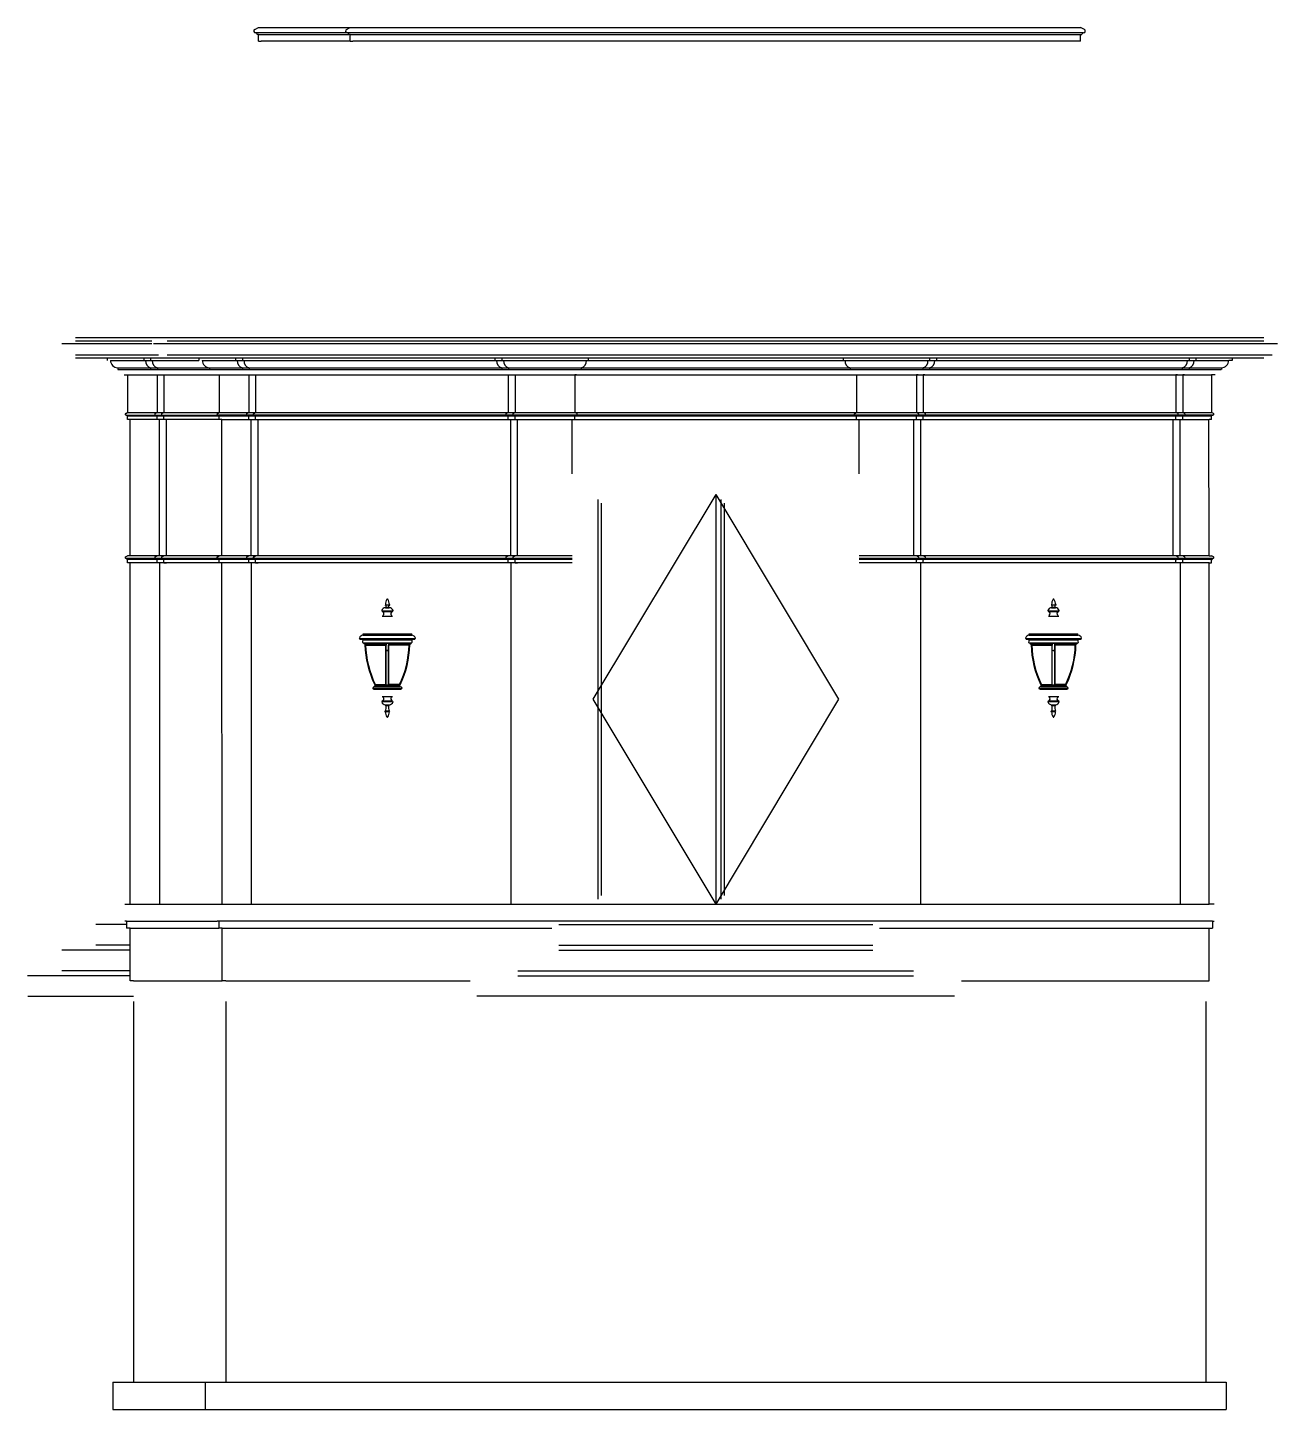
# Model space of a CAD drawing. Header units: metres. Extents: x 18159 to 19410, y -1890 to -1485.
# Drawn here: x 19044.3 to 19410.2, y -1889.9 to -1485.2 of the extents above; entities that cross this region are included whole.
import ezdxf

# ---------------------------------------------------------------- set-up
doc = ezdxf.new("R2010")
doc.units = ezdxf.units.M

msp = doc.modelspace()

# ---------------------------------------------------------------- linework, layer by layer
for p, q in [((19110.77, -1485.71, 9.49), (19111.87, -1485.16, 9.49)), ((19111.87, -1485.16, 9.49), (19138.74, -1485.16, 9.18)), ((19137.64, -1485.71, 9.18), (19138.74, -1485.16, 9.18)), ((19138.74, -1485.16, 9.18), (19352.62, -1485.16, 0.21)), ((19353.72, -1485.71, 0.21), (19352.62, -1485.16, 0.21)), ((19137.86, -1486.66, 8.84), (19110.99, -1486.66, 9.15)), ((19111.87, -1487.16, 9.49), (19111.49, -1487.16, 9.49)), ((19111.87, -1489.16, 9.49), (19111.87, -1487.16, 9.49)), ((19111.87, -1487.16, 9.49), (19138.36, -1487.16, 9.18)), ((19111.87, -1489.16, 9.49), (19112.62, -1489.16, 9.49)), ((19138.74, -1489.16, 9.18), (19112.62, -1489.16, 9.49)), ((19353.5, -1486.66, -0.13), (19137.86, -1486.66, 8.84)), ((19138.74, -1487.16, 9.18), (19138.36, -1487.16, 9.18)), ((19138.74, -1489.16, 9.18), (19138.74, -1487.16, 9.18)), ((19138.74, -1487.16, 9.18), (19352.62, -1487.16, 0.21)), ((19138.74, -1489.16, 9.18), (19139.49, -1489.16, 9.18)), ((19351.87, -1489.16, 0.21), (19139.49, -1489.16, 9.18)), ((19352.62, -1489.16, 0.21), (19351.87, -1489.16, 0.21)), ((19352.62, -1487.16, 0.21), (19353, -1487.16, 0.21)), ((19352.62, -1489.16, 0.21), (19352.62, -1487.16, 0.21)), ((19054.25, -1577.66, 9.82), (19080.62, -1577.66, 9.82)), ((19058.25, -1575.91, 9.82), (19085.12, -1575.91, 9.82)), ((19058.25, -1576.91, 9.82), (19080.62, -1576.91, 9.82)), ((19081.12, -1577.66, 9.82), (19410.24, -1577.66, -0.42)), ((19085.12, -1575.91, 9.82), (19406.24, -1575.91, -0.42)), ((19085.12, -1576.91, 9.82), (19406.24, -1576.91, -0.42)), ((19058.25, -1581.05, 9.82), (19082.62, -1581.05, 9.82)), ((19058.25, -1581.91, 9.82), (19085.12, -1581.91, 9.82)), ((19067.51, -1581.91, 9.82), (19067.51, -1582.66, 9.82)), ((19078.26, -1581.91, 9.82), (19078.26, -1582.66, 9.82)), ((19080.26, -1581.91, 9.82), (19080.26, -1582.66, 9.82)), ((19085.12, -1581.05, 9.82), (19406.24, -1581.05, -0.42)), ((19085.12, -1581.91, 9.82), (19396.99, -1581.91, -0.42)), ((19094.38, -1581.91, 9.82), (19094.38, -1582.66, 9.82)), ((19105.13, -1581.91, 9.82), (19105.13, -1582.66, 9.82)), ((19107.13, -1581.91, 9.82), (19107.13, -1582.66, 9.82)), ((19181.1, -1581.91), (19181.1, -1582.66)), ((19183.1, -1581.91), (19183.1, -1582.66)), ((19208.39, -1581.91), (19208.39, -1582.66)), ((19283.13, -1581.91), (19283.13, -1582.66)), ((19308.41, -1581.91), (19308.41, -1582.66)), ((19310.41, -1581.91), (19310.41, -1582.66)), ((19384.39, -1581.91, 9.82), (19384.39, -1582.66, 9.82)), ((19386.39, -1581.91, 9.82), (19386.39, -1582.66, 9.82)), ((19396.99, -1581.91, -0.42), (19396.99, -1582.66, -0.42)), ((19396.99, -1581.91, -0.42), (19396.99, -1582.66, -0.42)), ((19396.99, -1581.91, -0.42), (19406.24, -1581.91, -0.42)), ((19406.24, -1581.05, -0.42), (19408.74, -1581.05, -0.42)), ((19068.51, -1582.66, 10.16), (19094.38, -1582.66, 9.82)), ((19070.64, -1584.79, 9.82), (19070.64, -1585.29, 9.82)), ((19070.64, -1584.79, 10.16), (19097.51, -1584.79, 10.16)), ((19070.64, -1585.29, 10.16), (19097.54, -1585.29, 10.16)), ((19080.26, -1584.79, 9.82), (19080.26, -1585.29, 9.82)), ((19082.26, -1584.79, 9.82), (19082.26, -1585.29, 9.82)), ((19095.38, -1582.66, 10.16), (19395.99, -1582.66, -0.08)), ((19097.51, -1584.79, 9.82), (19097.51, -1585.29, 9.82)), ((19097.51, -1584.79, 10.16), (19393.86, -1584.79, -0.08)), ((19097.51, -1585.29, 10.16), (19393.79, -1585.29, -0.08)), ((19107.13, -1584.78, 9.82), (19107.13, -1585.28, 9.82)), ((19109.13, -1584.78, 9.82), (19109.13, -1585.28, 9.82)), ((19183.11, -1584.79), (19183.11, -1585.29)), ((19185.11, -1584.79), (19185.11, -1585.29)), ((19206.38, -1584.79), (19206.38, -1585.29)), ((19285.13, -1584.79), (19285.13, -1585.29)), ((19306.41, -1584.79), (19306.41, -1585.29)), ((19308.41, -1584.79), (19308.41, -1585.29)), ((19382.38, -1584.78, 9.82), (19382.38, -1585.28, 9.82)), ((19384.38, -1584.78, 9.82), (19384.38, -1585.28, 9.82)), ((19393.86, -1584.79, -0.42), (19393.86, -1585.29, -0.42)), ((19396.99, -1582.66, -0.42), (19395.99, -1582.66, -0.42)), ((19072.51, -1586.91, 9.82), (19073.51, -1586.91, 9.82)), ((19073.51, -1586.91, 9.82), (19073.51, -1597.91, 9.82)), ((19073.51, -1586.91, 9.82), (19099.38, -1586.91, 9.82)), ((19081.64, -1586.91, 9.82), (19082.14, -1586.91, 9.82)), ((19082.14, -1586.91, 9.82), (19082.14, -1597.91, 9.82)), ((19083.64, -1586.91, 9.82), (19084.14, -1586.91, 9.82)), ((19084.14, -1586.91, 9.82), (19084.14, -1597.91, 9.82)), ((19099.38, -1586.91, 9.82), (19100.38, -1586.91, 9.82)), ((19099.38, -1586.91, 9.82), (19390.99, -1586.91, -0.42)), ((19100.38, -1586.91, 9.82), (19100.38, -1597.91, 9.82)), ((19108.51, -1586.91, 9.82), (19109.01, -1586.91, 9.82)), ((19109.01, -1586.91, 9.82), (19109.01, -1597.91, 9.82)), ((19110.51, -1586.91, 9.82), (19111.01, -1586.91, 9.82)), ((19111.01, -1586.91, 9.82), (19111.01, -1597.91, 9.82)), ((19184.48, -1586.91), (19184.98, -1586.91)), ((19184.98, -1586.91), (19184.98, -1597.91)), ((19186.48, -1586.91), (19186.98, -1586.91)), ((19186.98, -1586.91), (19186.98, -1597.91)), ((19204.51, -1586.91), (19204.51, -1597.91)), ((19205.01, -1586.91), (19204.51, -1586.91)), ((19286.51, -1586.91), (19287.01, -1586.91)), ((19287.01, -1586.91), (19287.01, -1597.91)), ((19304.54, -1586.91), (19304.54, -1597.91)), ((19305.04, -1586.91), (19304.54, -1586.91)), ((19306.54, -1586.91), (19306.54, -1597.91)), ((19307.04, -1586.91), (19306.54, -1586.91)), ((19380.51, -1586.91, 9.82), (19380.51, -1597.91, 9.82)), ((19381.01, -1586.91, 9.82), (19380.51, -1586.91, 9.82)), ((19382.51, -1586.91, 9.82), (19382.51, -1597.91, 9.82)), ((19383.01, -1586.91, 9.82), (19382.51, -1586.91, 9.82)), ((19390.99, -1586.91, -0.42), (19390.99, -1597.91, -0.42)), ((19391.99, -1586.91, -0.42), (19390.99, -1586.91, -0.42)), ((19072.97, -1598.19, 9.82), (19073.51, -1597.91, 9.82)), ((19073.08, -1598.66, 10.16), (19099.95, -1598.66, 10.16)), ((19073.51, -1597.91, 9.82), (19100.38, -1597.91, 9.82)), ((19081.59, -1598.19, 9.82), (19082.14, -1597.91, 9.82)), ((19083.59, -1598.19, 9.82), (19084.14, -1597.91, 9.82)), ((19099.84, -1598.19, 9.82), (19100.38, -1597.91, 9.82)), ((19391.42, -1598.66, -0.08), (19099.95, -1598.66, 10.16)), ((19100.38, -1597.91, 9.82), (19390.99, -1597.91, -0.42)), ((19108.46, -1598.19, 9.82), (19109.01, -1597.91, 9.82)), ((19110.46, -1598.19, 9.82), (19111.01, -1597.91, 9.82)), ((19184.43, -1598.19), (19184.98, -1597.91)), ((19186.43, -1598.19), (19186.98, -1597.91)), ((19205.06, -1598.19), (19204.51, -1597.91)), ((19286.46, -1598.19), (19287.01, -1597.91)), ((19305.08, -1598.19), (19304.54, -1597.91)), ((19307.08, -1598.19), (19306.54, -1597.91)), ((19381.06, -1598.19, 9.82), (19380.51, -1597.91, 9.82)), ((19383.06, -1598.19, 9.82), (19382.51, -1597.91, 9.82)), ((19391.53, -1598.19, -0.42), (19390.99, -1597.91, -0.42)), ((19073.51, -1599.91, 9.82), (19073.51, -1598.91, 9.82)), ((19073.51, -1598.91, 9.82), (19100.2, -1598.91, 9.82)), ((19074.26, -1599.91, 9.82), (19073.51, -1599.91, 9.82)), ((19074.25, -1639.91, 20.05), (19074.25, -1599.91, 28.65)), ((19100.38, -1599.91, 9.82), (19074.25, -1599.91, 9.82)), ((19082.14, -1599.91, 9.82), (19082.14, -1598.91, 9.82)), ((19082.89, -1639.91, 9.82), (19082.89, -1599.91, 9.82)), ((19084.14, -1599.91, 9.82), (19084.14, -1598.91, 9.82)), ((19084.89, -1639.91, 9.82), (19084.89, -1599.91, 9.82)), ((19100.38, -1599.91, 9.82), (19100.38, -1598.91, 9.82)), ((19100.38, -1598.91, 9.82), (19390.99, -1598.91, -0.42)), ((19101.16, -1599.91, 9.82), (19100.38, -1599.91, 9.82)), ((19101.12, -1639.91, 20.05), (19101.16, -1599.91, 9.82)), ((19101.16, -1599.91, 9.82), (19390.22, -1599.91, -0.42)), ((19109.01, -1599.91, 9.82), (19109.01, -1598.91, 9.82)), ((19109.76, -1639.91, 9.82), (19109.76, -1599.91, 9.82)), ((19111.01, -1599.91, 9.82), (19111.01, -1598.91, 9.82)), ((19111.76, -1639.91, 9.82), (19111.76, -1599.91, 9.82)), ((19184.98, -1599.91), (19184.98, -1598.91)), ((19185.73, -1639.91), (19185.73, -1599.91)), ((19186.98, -1599.91), (19186.98, -1598.91)), ((19187.73, -1639.91), (19187.73, -1599.91)), ((19203.76, -1615.91), (19203.76, -1599.91)), ((19204.51, -1599.91), (19204.51, -1598.91)), ((19287.01, -1599.91), (19287.01, -1598.91)), ((19287.76, -1615.91), (19287.76, -1599.91)), ((19303.79, -1639.91), (19303.79, -1599.91)), ((19304.54, -1599.91), (19304.54, -1598.91)), ((19305.79, -1639.91), (19305.79, -1599.91)), ((19306.54, -1599.91), (19306.54, -1598.91)), ((19379.76, -1639.91, 9.82), (19379.76, -1599.91, 9.82)), ((19380.51, -1599.91, 9.82), (19380.51, -1598.91, 9.82)), ((19381.76, -1639.91, 9.82), (19381.76, -1599.91, 9.82)), ((19382.51, -1599.91, 9.82), (19382.51, -1598.91, 9.82)), ((19390.24, -1639.91, -0.42), (19390.22, -1599.91, -0.42)), ((19390.99, -1599.91, -0.42), (19390.24, -1599.91, -0.42)), ((19390.99, -1599.91, -0.42), (19390.99, -1598.91, -0.42)), ((19245.76, -1621.91), (19209.76, -1681.91)), ((19245.76, -1621.91), (19245.76, -1741.91, -0.42)), ((19245.76, -1621.91), (19281.76, -1681.91)), ((19211.26, -1623.41), (19211.26, -1740.41)), ((19212.26, -1624.41), (19212.26, -1739.41)), ((19247.26, -1623.41), (19247.26, -1740.41)), ((19248.26, -1624.41), (19248.26, -1739.41)), ((19072.96, -1640.19, 20.05), (19073.5, -1639.91, 20.05)), ((19099.96, -1640.66, 20.05), (19073.09, -1640.66, 20.05)), ((19073.5, -1640.91, 20.05), (19073.32, -1640.91, 20.05)), ((19074.25, -1639.91, 20.05), (19073.5, -1639.91, 20.05)), ((19073.5, -1641.91, 20.05), (19073.5, -1640.91, 20.05)), ((19100.18, -1640.91, 20.8), (19073.5, -1640.91, 20.05)), ((19074.25, -1641.91, 20.05), (19073.5, -1641.91, 20.05)), ((19100.37, -1639.91, 20.05), (19074.25, -1639.91, 20.05)), ((19074.25, -1741.91, -0.42), (19074.27, -1641.91, 20.05)), ((19100.37, -1641.91, 20.05), (19074.25, -1641.91, 20.05)), ((19081.59, -1640.19, 9.82), (19082.14, -1639.91, 9.82)), ((19082.14, -1640.91, 9.82), (19081.95, -1640.91, 9.82)), ((19082.14, -1641.91, 9.82), (19082.14, -1640.91, 9.82)), ((19082.89, -1641.91, 9.82), (19082.89, -1741.91, 9.82)), ((19083.59, -1640.19, 9.82), (19084.14, -1639.91, 9.82)), ((19084.14, -1640.91, 9.82), (19083.95, -1640.91, 9.82)), ((19084.14, -1641.91, 9.82), (19084.14, -1640.91, 9.82)), ((19084.14, -1641.91, 9.82), (19084.89, -1641.91, 9.82)), ((19099.83, -1640.19, 20.05), (19100.37, -1639.91, 20.05)), ((19203.76, -1640.66, 13.03), (19099.96, -1640.66, 20.05)), ((19100.37, -1640.91, 20.05), (19100.18, -1640.91, 20.05)), ((19101.12, -1639.91, 20.05), (19100.37, -1639.91, 20.05)), ((19100.37, -1641.91, 20.05), (19100.37, -1640.91, 20.05)), ((19203.76, -1640.91, 12.77), (19100.37, -1640.91, 20.05)), ((19101.12, -1641.91, 20.05), (19100.37, -1641.91, 20.05)), ((19203.76, -1639.91, 12.78), (19101.12, -1639.91, 20.05)), ((19101.25, -1741.91, -0.42), (19101.12, -1641.91, 20.05)), ((19203.76, -1641.91, 12.78), (19101.12, -1641.91, 20.05)), ((19108.46, -1640.19, 9.82), (19109.01, -1639.91, 9.82)), ((19109.01, -1640.91, 9.82), (19108.82, -1640.91, 9.82)), ((19109.01, -1641.91, 9.82), (19109.01, -1640.91, 9.82)), ((19109.76, -1641.91, 9.82), (19109.76, -1741.91, 9.82)), ((19110.46, -1640.19, 9.82), (19111.01, -1639.91, 9.82)), ((19111.01, -1640.91, 9.82), (19110.82, -1640.91, 9.82)), ((19111.01, -1641.91, 9.82), (19111.01, -1640.91, 9.82)), ((19111.01, -1641.91, 9.82), (19111.76, -1641.91, 9.82)), ((19184.43, -1640.19), (19184.98, -1639.91)), ((19184.98, -1640.91), (19184.79, -1640.91)), ((19184.98, -1641.91), (19184.98, -1640.91)), ((19185.73, -1641.91), (19185.73, -1741.91)), ((19186.43, -1640.19), (19186.98, -1639.91)), ((19186.98, -1640.91), (19186.79, -1640.91)), ((19186.98, -1641.91), (19186.98, -1640.91)), ((19186.98, -1641.91), (19187.73, -1641.91)), ((19390.24, -1639.91, -0.42), (19287.76, -1639.91, 6.84)), ((19391.4, -1640.66, 0.33), (19287.76, -1640.66, 7.34)), ((19390.99, -1640.91, -0.42), (19287.76, -1640.91, 6.85)), ((19390.24, -1641.91, -0.42), (19287.76, -1641.91, 6.84)), ((19304.54, -1641.91), (19303.79, -1641.91)), ((19305.08, -1640.19), (19304.53, -1639.91)), ((19304.53, -1640.91), (19304.72, -1640.91)), ((19304.54, -1641.91), (19304.54, -1640.91)), ((19305.78, -1641.91), (19305.78, -1741.91)), ((19307.08, -1640.19), (19306.54, -1639.91)), ((19306.54, -1640.91), (19306.72, -1640.91)), ((19306.54, -1641.91), (19306.54, -1640.91)), ((19380.51, -1641.91, 9.82), (19379.76, -1641.91, 9.82)), ((19381.06, -1640.19, 9.82), (19380.51, -1639.91, 9.82)), ((19380.51, -1640.91, 9.82), (19380.7, -1640.91, 9.82)), ((19380.51, -1641.91, 9.82), (19380.51, -1640.91, 9.82)), ((19381.76, -1641.91, 9.82), (19381.76, -1741.91, 9.82)), ((19383.06, -1640.19, 9.82), (19382.51, -1639.91, 9.82)), ((19382.51, -1640.91, 9.82), (19382.7, -1640.91, 9.82)), ((19382.51, -1641.91, 9.82), (19382.51, -1640.91, 9.82)), ((19390.24, -1639.91, -0.42), (19390.99, -1639.91, -0.42)), ((19390.26, -1741.91, -0.42), (19390.24, -1641.91, -0.42)), ((19390.24, -1641.91, -0.42), (19390.99, -1641.91, -0.42)), ((19391.53, -1640.19, -0.42), (19390.99, -1639.91, -0.42)), ((19390.99, -1640.91, -0.42), (19391.17, -1640.91, -0.42)), ((19390.99, -1641.91, -0.42), (19390.99, -1640.91, -0.42)), ((19150.21, -1654.32, -0.08), (19148.95, -1654.32, -0.08)), ((19149.04, -1655.07, -0.08), (19150.17, -1655.07, -0.08)), ((19149.13, -1654.88, -0.08), (19150.07, -1654.88, -0.08)), ((19345.3, -1654.32, -0.08), (19344.04, -1654.32, -0.08)), ((19344.14, -1655.07, -0.08), (19345.26, -1655.07, -0.08)), ((19344.23, -1654.88, -0.08), (19345.17, -1654.88, -0.08)), ((19148.04, -1656.02, -0.08), (19151.1, -1656.02, -0.08)), ((19148.1, -1656.2, -0.08), (19151.1, -1656.2, -0.08)), ((19148.1, -1657.52, -0.08), (19151.1, -1657.52, -0.08)), ((19343.13, -1656.02, -0.08), (19346.2, -1656.02, -0.08)), ((19343.2, -1656.2, -0.08), (19346.2, -1656.2, -0.08)), ((19343.2, -1657.52, -0.08), (19346.2, -1657.52, -0.08)), ((19142.48, -1662.77, -0.08), (19156.73, -1662.77, -0.08)), ((19142.48, -1663.14, -0.08), (19142.48, -1662.77, -0.08)), ((19142.48, -1663.14, -0.08), (19156.73, -1663.14, -0.08)), ((19156.73, -1663.14, -0.08), (19156.73, -1662.77, -0.08)), ((19337.58, -1662.77, -0.08), (19351.83, -1662.77, -0.08)), ((19337.58, -1663.14, -0.08), (19337.58, -1662.77, -0.08)), ((19337.58, -1663.14, -0.08), (19351.83, -1663.14, -0.08)), ((19351.83, -1663.14, -0.08), (19351.83, -1662.77, -0.08)), ((19141.47, -1664.09, -0.08), (19157.73, -1664.09, -0.08)), ((19141.54, -1664.27, -0.08), (19141.54, -1664.09, -0.08)), ((19141.54, -1664.27, -0.08), (19157.67, -1664.27, -0.08)), ((19142.48, -1664.45, -0.08), (19156.73, -1664.45, -0.08)), ((19142.48, -1665.39, -0.08), (19156.73, -1665.39, -0.08)), ((19156.39, -1665.58, -0.08), (19142.82, -1665.58, -0.08)), ((19149.42, -1665.95, -0.08), (19142.97, -1665.95, -0.08)), ((19143.24, -1666.03, -0.08), (19149.15, -1666.03, -0.08)), ((19149.15, -1677.68, -0.08), (19149.15, -1665.95, -0.08)), ((19149.23, -1677.68, -0.08), (19149.23, -1665.95, -0.08)), ((19156.23, -1665.95, -0.08), (19149.79, -1665.95, -0.08)), ((19149.98, -1677.68, -0.08), (19149.98, -1665.95, -0.08)), ((19150.05, -1677.68, -0.08), (19150.05, -1665.95, -0.08)), ((19155.97, -1666.03, -0.08), (19150.05, -1666.03, -0.08)), ((19157.67, -1664.27, -0.08), (19157.67, -1664.09, -0.08)), ((19336.57, -1664.09, -0.08), (19352.83, -1664.09, -0.08)), ((19336.64, -1664.27, -0.08), (19336.64, -1664.09, -0.08)), ((19336.64, -1664.27, -0.08), (19352.76, -1664.27, -0.08)), ((19337.58, -1664.45, -0.08), (19351.83, -1664.45, -0.08)), ((19337.58, -1665.39, -0.08), (19351.83, -1665.39, -0.08)), ((19351.49, -1665.58, -0.08), (19337.91, -1665.58, -0.08)), ((19344.51, -1665.95, -0.08), (19338.07, -1665.95, -0.08)), ((19338.34, -1666.03, -0.08), (19344.25, -1666.03, -0.08)), ((19344.25, -1677.68, -0.08), (19344.25, -1665.95, -0.08)), ((19344.33, -1677.68, -0.08), (19344.33, -1665.95, -0.08)), ((19351.33, -1665.95, -0.08), (19344.89, -1665.95, -0.08)), ((19345.08, -1677.68, -0.08), (19345.08, -1665.95, -0.08)), ((19345.15, -1677.68, -0.08), (19345.15, -1665.95, -0.08)), ((19351.07, -1666.03, -0.08), (19345.15, -1666.03, -0.08)), ((19352.76, -1664.27, -0.08), (19352.76, -1664.09, -0.08)), ((19145.46, -1678.86, -0.08), (19145.46, -1678.77, -0.08)), ((19145.46, -1678.77, -0.08), (19153.81, -1678.77, -0.08)), ((19145.46, -1678.86, -0.08), (19153.75, -1678.86, -0.08)), ((19145.74, -1678.95, -0.08), (19153.46, -1678.95, -0.08)), ((19145.9, -1677.68, -0.08), (19145.84, -1677.71, -0.08)), ((19145.86, -1678.05, -0.08), (19153.35, -1678.05, -0.08)), ((19145.86, -1678.24, -0.08), (19145.86, -1678.05, -0.08)), ((19145.86, -1678.24, -0.08), (19153.35, -1678.24, -0.08)), ((19145.9, -1677.68, -0.08), (19153.3, -1677.68, -0.08)), ((19146.08, -1677.6, -0.08), (19149.15, -1677.6, -0.08)), ((19153.13, -1677.6, -0.08), (19150.05, -1677.6, -0.08)), ((19153.3, -1677.68, -0.08), (19153.37, -1677.71, -0.08)), ((19153.35, -1678.24, -0.08), (19153.35, -1678.05, -0.08)), ((19153.75, -1678.86, -0.08), (19153.75, -1678.77, -0.08)), ((19340.56, -1678.86, -0.08), (19340.56, -1678.77, -0.08)), ((19340.56, -1678.77, -0.08), (19348.91, -1678.77, -0.08)), ((19340.56, -1678.86, -0.08), (19348.84, -1678.86, -0.08)), ((19340.84, -1678.95, -0.08), (19348.56, -1678.95, -0.08)), ((19341, -1677.68, -0.08), (19340.93, -1677.71, -0.08)), ((19340.95, -1678.05, -0.08), (19348.45, -1678.05, -0.08)), ((19340.95, -1678.24, -0.08), (19340.95, -1678.05, -0.08)), ((19340.95, -1678.24, -0.08), (19348.45, -1678.24, -0.08)), ((19341, -1677.68, -0.08), (19348.4, -1677.68, -0.08)), ((19341.17, -1677.6, -0.08), (19344.25, -1677.6, -0.08)), ((19348.23, -1677.6, -0.08), (19345.15, -1677.6, -0.08)), ((19348.4, -1677.68, -0.08), (19348.47, -1677.71, -0.08)), ((19348.45, -1678.24, -0.08), (19348.45, -1678.05, -0.08)), ((19348.84, -1678.86, -0.08), (19348.84, -1678.77, -0.08)), ((19148.04, -1682.56, -0.08), (19151.1, -1682.56, -0.08)), ((19148.1, -1681.06, -0.08), (19151.1, -1681.06, -0.08)), ((19148.1, -1682.37, -0.08), (19151.1, -1682.37, -0.08)), ((19149.04, -1683.51, -0.08), (19150.17, -1683.51, -0.08)), ((19149.13, -1683.7, -0.08), (19150.07, -1683.7, -0.08)), ((19209.76, -1681.91), (19245.76, -1741.91, -0.42)), ((19281.76, -1681.91), (19245.76, -1741.91, -0.42)), ((19343.13, -1682.56, -0.08), (19346.2, -1682.56, -0.08)), ((19343.2, -1681.06, -0.08), (19346.2, -1681.06, -0.08)), ((19343.2, -1682.37, -0.08), (19346.2, -1682.37, -0.08)), ((19344.14, -1683.51, -0.08), (19345.26, -1683.51, -0.08)), ((19344.23, -1683.7, -0.08), (19345.17, -1683.7, -0.08)), ((19150.21, -1685.39, -0.08), (19148.95, -1685.39, -0.08)), ((19150.18, -1685.58, -0.08), (19148.95, -1685.58, -0.08)), ((19345.3, -1685.39, -0.08), (19344.04, -1685.39, -0.08)), ((19345.28, -1685.58, -0.08), (19344.04, -1685.58, -0.08)), ((19072.76, -1741.91, -0.42), (19074.25, -1741.91, -0.42)), ((19074.25, -1741.91, -0.42), (19099.76, -1741.91, -0.42)), ((19099.76, -1741.91, -0.42), (19101.25, -1741.91, -0.42)), ((19101.25, -1741.91, -0.42), (19390.26, -1741.91, -0.42)), ((19391.75, -1741.91, -0.42), (19390.26, -1741.91, -0.42)), ((19073.22, -1747.91, 24.08), (19064.23, -1747.91, 24.08)), ((19073.22, -1746.91, -0.42), (19072.76, -1746.91, -0.42)), ((19073.22, -1746.91, -0.42), (19073.22, -1748.91, -0.42)), ((19073.22, -1746.91, -0.42), (19099.76, -1746.91, -0.42)), ((19100.22, -1746.91, -0.42), (19099.76, -1746.91, -0.42)), ((19100.22, -1746.91, -0.42), (19100.22, -1748.91, -0.42)), ((19391.29, -1746.91, -0.42), (19100.22, -1746.91, -0.42)), ((19199.77, -1747.91, 24.5), (19291.75, -1747.91, 24.5)), ((19391.29, -1746.91, -0.42), (19391.29, -1748.91, -0.42)), ((19391.29, -1746.91, -0.42), (19391.75, -1746.91, -0.42)), ((19074.25, -1748.91, -0.42), (19073.22, -1748.91, -0.42)), ((19074.25, -1764.41, -0.42), (19074.25, -1748.91, -0.42)), ((19074.25, -1748.91, -0.42), (19100.22, -1748.91, -0.42)), ((19101.25, -1748.91, -0.42), (19100.22, -1748.91, -0.42)), ((19101.25, -1764.41, -0.42), (19101.25, -1748.91, -0.42)), ((19101.25, -1748.91, -0.42), (19197.79, -1748.91, -0.42)), ((19293.73, -1748.91, -0.42), (19390.26, -1748.91, -0.42)), ((19390.26, -1764.41, -0.42), (19390.26, -1748.91, -0.42)), ((19390.26, -1748.91, -0.42), (19391.29, -1748.91, -0.42)), ((19074.25, -1755.41, 24.08), (19054.25, -1755.41, 24.08)), ((19074.25, -1753.91, 24.08), (19064.25, -1753.91, 24.08)), ((19199.79, -1753.91, 24.5), (19291.73, -1753.91, 24.5)), ((19199.79, -1755.41, 24.5), (19291.73, -1755.41, 24.5)), ((19074.25, -1762.91, 24.08), (19044.25, -1762.91, 24.08)), ((19074.25, -1761.41, 24.08), (19054.25, -1761.41, 24.08)), ((19075.25, -1764.41, -0.42), (19074.25, -1764.41, -0.42)), ((19075.25, -1764.41, -0.42), (19101.25, -1764.41, -0.42)), ((19102.25, -1764.41, -0.42), (19101.25, -1764.41, -0.42)), ((19102.25, -1764.41, -0.42), (19173.81, -1764.41, -0.42)), ((19187.81, -1761.41, 24.5), (19303.71, -1761.41, 24.5)), ((19187.81, -1762.91, 24.5), (19303.73, -1762.91)), ((19317.71, -1764.41, -0.42), (19389.26, -1764.41, -0.42)), ((19389.26, -1764.41, -0.42), (19390.26, -1764.41, -0.42)), ((19044.28, -1768.91, -0.42), (19075.25, -1768.91, -0.42)), ((19075.25, -1770.41, -0.42), (19075.25, -1881.91, -0.42)), ((19102.25, -1770.41, -0.42), (19102.25, -1881.91, -0.42)), ((19315.71, -1768.91), (19175.81, -1768.91)), ((19389.26, -1770.41, -0.42), (19389.26, -1881.91, -0.42)), ((19069.25, -1881.91, -0.42), (19069.25, -1889.91, -0.42)), ((19069.25, -1881.91, -0.42), (19395.26, -1881.91, -0.42)), ((19096.25, -1881.91, -0.42), (19096.25, -1889.91, -0.42)), ((19395.26, -1881.91, -0.42), (19395.26, -1889.91, -0.42)), ((19069.25, -1889.91, -0.42), (19395.26, -1889.91, -0.42))]:
    msp.add_line(p, q)
for centre, radius, start, end in [((19110.99, -1486.16, 9.15), 0.5, 116.0131, 270), ((19110.99, -1487.16, 9.15), 0.5, 0, 90), ((19137.86, -1486.16, 8.84), 0.5, 116.0131, 270), ((19137.86, -1487.16, 8.84), 0.5, 0, 90), ((19353.5, -1487.16, -0.13), 0.5, 90, 180), ((19353.5, -1486.16, -0.13), 0.5, 270, 63.9869), ((19070.64, -1582.66, 10.16), 2.12, 179.9999, 270), ((19080.82, -1582.8, 11.99), 2.07, 176.2445, 254.2841), ((19082.82, -1582.8, 11.99), 2.07, 176.2445, 254.2841), ((19097.51, -1582.66, 10.16), 2.12, 179.9999, 270), ((19107.69, -1582.8, 11.99), 2.07, 176.2445, 254.2841), ((19109.69, -1582.8, 11.99), 2.07, 176.2445, 254.2841), ((19183.67, -1582.8, 2.18), 2.07, 176.2445, 254.2841), ((19185.67, -1582.8, 2.18), 2.07, 176.2445, 254.2841), ((19205.82, -1582.8, 2.18), 2.07, 285.7159, 3.7555), ((19285.69, -1582.8, 2.18), 2.07, 176.2445, 254.2841), ((19305.85, -1582.8, 2.18), 2.07, 285.7159, 3.7555), ((19307.85, -1582.8, 2.18), 2.07, 285.7159, 3.7555), ((19381.82, -1582.8, 11.99), 2.07, 285.7159, 3.7555), ((19383.82, -1582.8, 11.99), 2.07, 285.7159, 3.7555), ((19393.86, -1582.66, -0.08), 2.12, 270, 0.0001), ((19073.08, -1598.41, 10.16), 0.25, 116.013, 269.9999), ((19073.08, -1598.91, 10.16), 0.25, 359.9999, 89.9999), ((19081.7, -1598.41, 11.99), 0.25, 116.013, 269.9999), ((19081.7, -1598.91, 11.99), 0.25, 359.9999, 89.9999), ((19083.7, -1598.41, 11.99), 0.25, 116.013, 269.9999), ((19083.7, -1598.91, 11.99), 0.25, 359.9999, 89.9999), ((19099.95, -1598.41, 10.16), 0.25, 116.013, 269.9999), ((19099.95, -1598.91, 10.16), 0.25, 359.9999, 89.9999), ((19108.57, -1598.41, 11.99), 0.25, 116.013, 269.9999), ((19108.57, -1598.91, 11.99), 0.25, 359.9999, 89.9999), ((19110.57, -1598.41, 11.99), 0.25, 116.013, 269.9999), ((19110.57, -1598.91, 11.99), 0.25, 359.9999, 89.9999), ((19184.54, -1598.41, 2.18), 0.25, 116.013, 269.9999), ((19184.54, -1598.91, 2.18), 0.25, 359.9999, 89.9999), ((19186.54, -1598.41, 2.18), 0.25, 116.013, 269.9999), ((19186.54, -1598.91, 2.18), 0.25, 359.9999, 89.9999), ((19204.95, -1598.91, 2.18), 0.25, 90.0001, 180.0001), ((19204.95, -1598.41, 2.18), 0.25, 270.0001, 63.987), ((19286.57, -1598.41, 2.18), 0.25, 116.013, 269.9999), ((19286.57, -1598.91, 2.18), 0.25, 359.9999, 89.9999), ((19304.97, -1598.91, 2.18), 0.25, 90.0001, 180.0001), ((19304.97, -1598.41, 2.18), 0.25, 270.0001, 63.987), ((19306.97, -1598.91, 2.18), 0.25, 90.0001, 180.0001), ((19306.97, -1598.41, 2.18), 0.25, 270.0001, 63.987), ((19380.95, -1598.91, 11.99), 0.25, 90.0001, 180.0001), ((19380.95, -1598.41, 11.99), 0.25, 270.0001, 63.987), ((19382.95, -1598.91, 11.99), 0.25, 90.0001, 180.0001), ((19382.95, -1598.41, 11.99), 0.25, 270.0001, 63.987), ((19391.42, -1598.91, -0.08), 0.25, 90.0001, 180.0001), ((19391.42, -1598.41, -0.08), 0.25, 270.0001, 63.987), ((19073.07, -1640.41, 20.8), 0.25, 116.013, 269.9999), ((19073.07, -1640.91, 20.8), 0.25, 359.9999, 89.9999), ((19081.7, -1640.41, 9.48), 0.25, 116.013, 269.9999), ((19081.7, -1640.91, 9.48), 0.25, 359.9999, 89.9999), ((19083.7, -1640.41, 9.48), 0.25, 116.013, 269.9999), ((19083.7, -1640.91, 9.48), 0.25, 359.9999, 89.9999), ((19099.93, -1640.41, 20.8), 0.25, 116.013, 269.9999), ((19099.93, -1640.91, 20.8), 0.25, 359.9999, 89.9999), ((19108.57, -1640.41, 9.48), 0.25, 116.013, 269.9999), ((19108.57, -1640.91, 9.48), 0.25, 359.9999, 89.9999), ((19110.57, -1640.41, 9.48), 0.25, 116.013, 269.9999), ((19110.57, -1640.91, 9.48), 0.25, 359.9999, 89.9999), ((19184.54, -1640.41, -0.34), 0.25, 116.013, 269.9999), ((19184.54, -1640.91, -0.34), 0.25, 359.9999, 89.9999), ((19186.54, -1640.41, -0.34), 0.25, 116.013, 269.9999), ((19186.54, -1640.91, -0.34), 0.25, 359.9999, 89.9999), ((19304.97, -1640.91, -0.34), 0.25, 90.0001, 180.0001), ((19304.97, -1640.41, -0.34), 0.25, 270.0001, 63.987), ((19306.97, -1640.91, -0.34), 0.25, 90.0001, 180.0001), ((19306.97, -1640.41, -0.34), 0.25, 270.0001, 63.987), ((19380.95, -1640.91, 9.48), 0.25, 90.0001, 180.0001), ((19380.95, -1640.41, 9.48), 0.25, 270.0001, 63.987), ((19382.95, -1640.91, 9.48), 0.25, 90.0001, 180.0001), ((19382.95, -1640.41, 9.48), 0.25, 270.0001, 63.987), ((19391.42, -1640.91, 0.33), 0.25, 90.0001, 180.0001), ((19391.42, -1640.41, 0.33), 0.25, 270.0001, 63.987), ((19149.04, -1656.19, -0.08), 1.12, 90, 165.44), ((19148.92, -1654.63, -0.08), 0.328, 311.444, 75.2133), ((19151.76, -1654.14, -0.08), 2.74, 146.4569, 179.6801), ((19149.6, -1652.71, -0.08), 0.15, 33.5431, 146.4569), ((19147.45, -1654.14, -0.08), 2.74, 0.3199, 33.5431), ((19150.29, -1654.63, -0.08), 0.328, 104.7867, 228.556), ((19150.17, -1656.19, -0.08), 1.12, 14.56, 90), ((19150.26, -1654.22, -0.08), 0.0938, 270, 92.6367), ((19344.14, -1656.19, -0.08), 1.12, 90, 165.44), ((19344.02, -1654.63, -0.08), 0.328, 311.444, 75.2133), ((19346.86, -1654.14, -0.08), 2.74, 146.4569, 179.6801), ((19344.7, -1652.71, -0.08), 0.15, 33.5431, 146.4569), ((19342.54, -1654.14, -0.08), 2.74, 0.3199, 33.5431), ((19345.39, -1654.63, -0.08), 0.328, 104.7867, 228.556), ((19345.26, -1656.19, -0.08), 1.12, 14.56, 90), ((19345.36, -1654.22, -0.08), 0.0938, 270, 92.6367), ((19148.04, -1655.93, -0.08), 0.087, 165.44, 270), ((19148, -1656.8, -0.08), 0.603, 298.3877, 80.5369), ((19151.2, -1656.8, -0.08), 0.603, 99.4631, 241.6123), ((19151.17, -1655.93, -0.08), 0.087, 270, 14.56), ((19343.13, -1655.93, -0.08), 0.087, 165.44, 270), ((19343.1, -1656.8, -0.08), 0.603, 298.3877, 80.5369), ((19346.3, -1656.8, -0.08), 0.603, 99.4631, 241.6123), ((19346.27, -1655.93, -0.08), 0.087, 270, 14.56), ((19142.48, -1664.27, -0.08), 1.12, 90, 165.44), ((19156.73, -1664.27, -0.08), 1.12, 14.56, 90), ((19337.58, -1664.27, -0.08), 1.12, 90, 165.44), ((19351.83, -1664.27, -0.08), 1.12, 14.56, 90), ((19141.47, -1664.01, -0.08), 0.087, 165.44, 270), ((19142.48, -1664.27, -0.08), 0.188, 180, 270), ((19138.97, -1664.52, -0.08), 3.51, 347.39, 1.0074), ((19142.48, -1665.31, -0.08), 0.087, 165.44, 270), ((19142.82, -1665.39, -0.08), 0.188, 180, 270), ((19171.47, -1665.25, -0.08), 28.5, 180.6746, 181.4268), ((19171.47, -1665.25, -0.08), 28.43, 181.4306, 205.939), ((19171.47, -1665.25, -0.08), 28.24, 181.4401, 206.1242), ((19149.6, -1667.45, -0.08), 0.188, 180, 0), ((19127.74, -1665.25, -0.08), 28.24, 333.8758, 358.5599), ((19127.74, -1665.25, -0.08), 28.43, 334.061, 358.5694), ((19127.74, -1665.25, -0.08), 28.5, 358.5732, 359.3254), ((19156.39, -1665.39, -0.08), 0.188, 270, 0), ((19156.73, -1664.27, -0.08), 0.188, 270, 0), ((19160.24, -1664.52, -0.08), 3.51, 178.9926, 192.61), ((19156.73, -1665.31, -0.08), 0.087, 270, 14.56), ((19157.73, -1664.01, -0.08), 0.087, 270, 14.56), ((19336.57, -1664.01, -0.08), 0.087, 165.44, 270), ((19337.58, -1664.27, -0.08), 0.188, 180, 270), ((19334.06, -1664.52, -0.08), 3.51, 347.39, 1.0074), ((19337.58, -1665.31, -0.08), 0.087, 165.44, 270), ((19337.91, -1665.39, -0.08), 0.188, 180, 270), ((19366.56, -1665.25, -0.08), 28.5, 180.6746, 181.4268), ((19366.56, -1665.25, -0.08), 28.43, 181.4306, 205.939), ((19366.56, -1665.25, -0.08), 28.24, 181.4401, 206.1242), ((19344.7, -1667.45, -0.08), 0.188, 180, 0), ((19322.84, -1665.25, -0.08), 28.24, 333.8758, 358.5599), ((19322.84, -1665.25, -0.08), 28.43, 334.061, 358.5694), ((19322.84, -1665.25, -0.08), 28.5, 358.5732, 359.3254), ((19351.49, -1665.39, -0.08), 0.188, 270, 0), ((19351.83, -1664.27, -0.08), 0.188, 270, 0), ((19355.34, -1664.52, -0.08), 3.51, 178.9926, 192.61), ((19351.83, -1665.31, -0.08), 0.087, 270, 14.56), ((19352.83, -1664.01, -0.08), 0.087, 270, 14.56), ((19145.86, -1678.8, -0.08), 0.562, 90, 165.44), ((19145.4, -1678.68, -0.08), 0.087, 165.44, 270), ((19145.74, -1678.86, -0.08), 0.0938, 180, 270), ((19171.47, -1665.25, -0.08), 28.5, 205.939, 206.7065), ((19127.74, -1665.25, -0.08), 28.5, 333.2935, 334.061), ((19153.35, -1678.8, -0.08), 0.562, 14.56, 90), ((19153.46, -1678.86, -0.08), 0.0938, 270, 0), ((19153.81, -1678.68, -0.08), 0.087, 270, 14.56), ((19340.95, -1678.8, -0.08), 0.562, 90, 165.44), ((19340.49, -1678.68, -0.08), 0.087, 165.44, 270), ((19340.84, -1678.86, -0.08), 0.0938, 180, 270), ((19366.56, -1665.25, -0.08), 28.5, 205.939, 206.7065), ((19322.84, -1665.25, -0.08), 28.5, 333.2935, 334.061), ((19348.45, -1678.8, -0.08), 0.562, 14.56, 90), ((19348.56, -1678.86, -0.08), 0.0938, 270, 0), ((19348.91, -1678.68, -0.08), 0.087, 270, 14.56), ((19148.04, -1682.65, -0.08), 0.087, 90, 194.56), ((19149.04, -1682.39, -0.08), 1.12, 194.56, 270), ((19148, -1681.78, -0.08), 0.603, 279.4631, 61.6123), ((19147.09, -1684.39, -0.08), 2.15, 332.3446, 18.6245), ((19152.11, -1684.39, -0.08), 2.15, 161.3755, 207.6554), ((19150.17, -1682.39, -0.08), 1.12, 270, 345.44), ((19151.2, -1681.78, -0.08), 0.603, 118.3877, 260.5369), ((19151.17, -1682.65, -0.08), 0.087, 345.44, 90), ((19343.13, -1682.65, -0.08), 0.087, 90, 194.56), ((19344.14, -1682.39, -0.08), 1.12, 194.56, 270), ((19343.1, -1681.78, -0.08), 0.603, 279.4631, 61.6123), ((19342.19, -1684.39, -0.08), 2.15, 332.3446, 18.6245), ((19347.21, -1684.39, -0.08), 2.15, 161.3755, 207.6554), ((19345.26, -1682.39, -0.08), 1.12, 270, 345.44), ((19346.3, -1681.78, -0.08), 0.603, 118.3877, 260.5369), ((19346.27, -1682.65, -0.08), 0.087, 345.44, 90), ((19148.95, -1685.48, -0.08), 0.0938, 90, 269.2902), ((19151.76, -1685.56, -0.08), 2.74, 180.3199, 213.5431), ((19149.6, -1686.99, -0.08), 0.15, 213.5431, 326.4569), ((19147.45, -1685.56, -0.08), 2.74, 326.4569, 359.6801), ((19344.04, -1685.48, -0.08), 0.0938, 90, 269.2902), ((19346.86, -1685.56, -0.08), 2.74, 180.3199, 213.5431), ((19344.7, -1686.99, -0.08), 0.15, 213.5431, 326.4569), ((19342.54, -1685.56, -0.08), 2.74, 326.4569, 359.6801)]:
    msp.add_arc(centre, radius, start, end)

doc.saveas('drawing.dxf')
